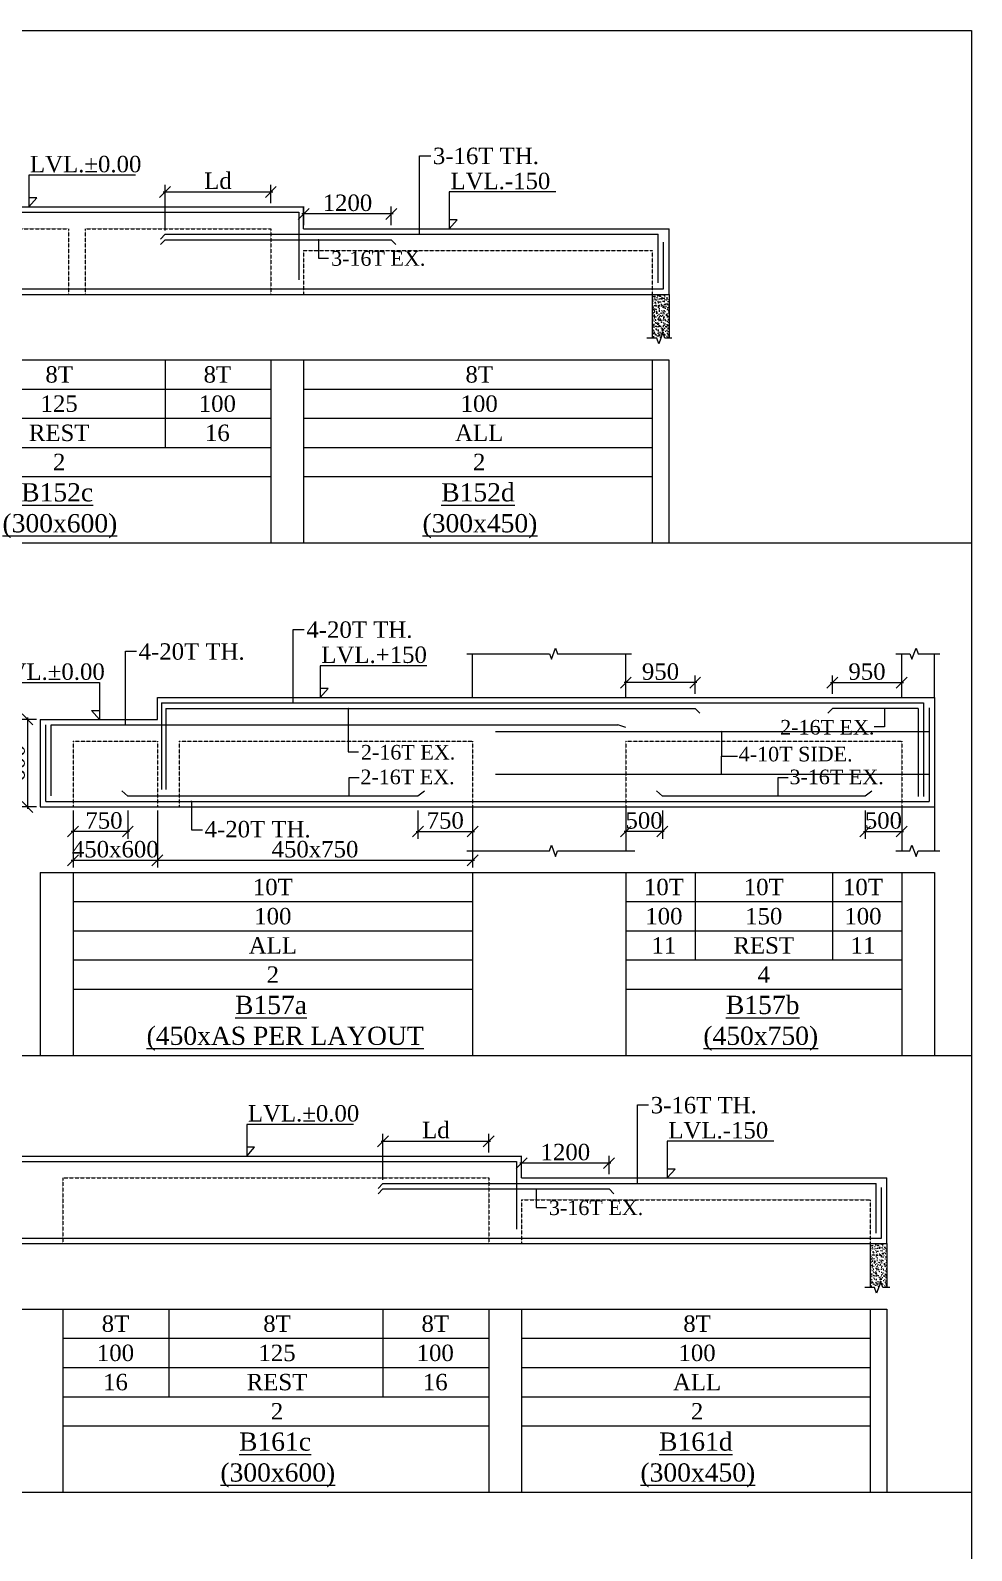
# Model space of a CAD drawing. Header units: millimetres. Extents: x 9781889 to 10654170, y -7832723 to -7608561.
# Drawn here: x 10469256 to 10482154, y -7781048 to -7760218 of the extents above; entities that cross this region are included whole.
import ezdxf
from ezdxf.enums import TextEntityAlignment as Align

# ---------------------------------------------------------------- set-up
doc = ezdxf.new("R2010")
doc.units = ezdxf.units.MM
doc.header["$LTSCALE"] = 10
doc.header["$PDMODE"] = 3
doc.linetypes.add('HIDDEN', pattern=[0.375, 0.25, -0.125])
for name, color, linetype, lineweight in [('LVL', 3, 'Continuous', 0), ('S-CUT OUT LINE', 9, 'Continuous', 0), ('S-DIM L.S.', 7, 'Continuous', 0), ('S-HATCH', 8, 'Continuous', 0), ('S-L.S.SECTION', 5, 'Continuous', 0), ('S-L.S.SLAB LINE', 252, 'HIDDEN', 0), ('S-L.S.STEEL', 1, 'Continuous', 9), ('S-L.S.STEEL 1', 6, 'Continuous', 0), ('S-SECTION MARK', 7, 'Continuous', 0), ('S-SHEET', 251, 'Continuous', 0), ('S-TEXT', 7, 'Continuous', 0), ('S-TEXT L.S. BEAM NO.', 30, 'Continuous', 0), ('S-TEXT. L.S.', 7, 'Continuous', 0)]:
    doc.layers.add(name, color=color, linetype=linetype, lineweight=lineweight)
doc.styles.add('135', font='arial.ttf', dxfattribs={"width": 0.8, "height": 135})
doc.styles.get("Standard").update_dxf_attribs({"font": 'arial.ttf'})
doc.styles.add('TEXT', font='times.ttf')
doc.dimstyles.new('75', dxfattribs={"dimtxt": 135, "dimasz": 90, "dimexe": 0.1, "dimexo": 0.03, "dimgap": 0.09, "dimtad": 1, "dimdec": 0, "dimzin": 0, "dimdsep": 46, "dimtxsty": '135', "dimblk": 'ARCHTICK', "dimcen": 0.09, "dimclrd": 256, "dimclre": 256, "dimclrt": 256, "dimadec": 0, "dimazin": 0, "dimtfac": 1, "dimtdec": 0, "dimtofl": 0, "dimtmove": 1, "dimatfit": 3, "dimldrblk": 'DOTSMALL', "dimfxl": 1, "dimtolj": 1, "dimtzin": 0, "dimlwd": -1, "dimlwe": -1, "dimarcsym": 0})
doc.dimstyles.new('SETU_1', dxfattribs={"dimtxt": 200, "dimasz": 150, "dimexe": 100, "dimexo": 50, "dimgap": 35, "dimtad": 1, "dimdec": 0, "dimzin": 0, "dimdsep": 46, "dimtxsty": 'Standard', "dimblk": 'OBLIQUE', "dimcen": 150, "dimdle": 25, "dimclrd": 256, "dimclre": 7, "dimclrt": 256, "dimadec": 0, "dimazin": 0, "dimtfac": 1, "dimtdec": 0, "dimtofl": 0, "dimtmove": 1, "dimatfit": 3, "dimfxl": 1, "dimtolj": 1, "dimtzin": 0, "dimlwd": -1, "dimlwe": 5, "dimarcsym": 1})

# ---------------------------------------------------------------- blocks, each defined once
blk = doc.blocks.new('_Oblique')
at = {"color": 0, "linetype": 'ByBlock', "lineweight": -2}
blk.add_line((-0.5, -0.5), (0.5, 0.5), dxfattribs=at)
blk = doc.blocks.new('*D936')
at = {"layer": 'Defpoints', "color": 0, "transparency": 16777216}
for p in [(10473001, -7762732), (10473001, -7762936, 0), (10474201, -7762936, 0)]:
    blk.add_point(p, dxfattribs=at)
at = {"layer": 'S-DIM L.S.', "transparency": 16777216}
blk.add_line((10474226, -7762732), (10472976, -7762732), dxfattribs=at)
at = {"layer": 'S-DIM L.S.', "color": 7, "lineweight": 5, "transparency": 16777216}
for p, q in [((10473001, -7762886), (10473001, -7762632)), ((10474201, -7762886), (10474201, -7762632))]:
    blk.add_line(p, q, dxfattribs=at)
at = {"layer": 'S-DIM L.S.', "transparency": 16777216, "xscale": 150, "yscale": 150, "zscale": 150, "rotation": 180}
blk.add_blockref('_Oblique', (10473001, -7762732), dxfattribs=at)
at = {"layer": 'S-DIM L.S.', "transparency": 16777216, "xscale": 150, "yscale": 150, "zscale": 150}
blk.add_blockref('_Oblique', (10474201, -7762732), dxfattribs=at)
at = {"layer": 'S-DIM L.S.', "transparency": 16777216, "insert": (10473601, -7762582), "char_height": 225, "attachment_point": 5, "style": 'TEXT'}
blk.add_mtext('\\A1;1200', dxfattribs=at)
blk = doc.blocks.new('*D937')
at = {"layer": 'Defpoints', "color": 0, "transparency": 16777216}
for p in [(10472551, -7762432), (10472551, -7762636, 0), (10471101, -7763011, 0)]:
    blk.add_point(p, dxfattribs=at)
at = {"layer": 'S-DIM L.S.', "color": 7, "lineweight": 5, "transparency": 16777216}
for p, q in [((10471101, -7762961), (10471101, -7762332)), ((10472551, -7762586), (10472551, -7762332))]:
    blk.add_line(p, q, dxfattribs=at)
at = {"layer": 'S-DIM L.S.', "transparency": 16777216}
blk.add_line((10471076, -7762432), (10472576, -7762432), dxfattribs=at)
at = {"layer": 'S-DIM L.S.', "transparency": 16777216, "xscale": 150, "yscale": 150, "zscale": 150, "rotation": 180}
blk.add_blockref('_Oblique', (10471101, -7762432), dxfattribs=at)
at = {"layer": 'S-DIM L.S.', "transparency": 16777216, "xscale": 150, "yscale": 150, "zscale": 150}
blk.add_blockref('_Oblique', (10472551, -7762432), dxfattribs=at)
at = {"layer": 'S-DIM L.S.', "transparency": 16777216, "insert": (10471826, -7762279), "char_height": 225, "attachment_point": 5, "style": 'TEXT'}
blk.add_mtext('\\A1;Ld', dxfattribs=at)
blk = doc.blocks.new('_ArchTick')
at = {"color": 0, "linetype": 'ByBlock', "const_width": 0.15}
blk.add_lwpolyline([(-0.5, -0.5), (0.5, 0.5)], dxfattribs=at)
blk = doc.blocks.new('*D948')
at = {"layer": 'Defpoints', "color": 0, "transparency": 16777216}
for p in [(10469391, -7769659), (10469216, -7770859), (10469391, -7770859)]:
    blk.add_point(p, dxfattribs=at)
at = {"layer": 'S-DIM L.S.', "color": 7, "lineweight": 5, "transparency": 16777216}
for p, q in [((10469341, -7769659), (10469116, -7769659)), ((10469341, -7770859), (10469116, -7770859))]:
    blk.add_line(p, q, dxfattribs=at)
at = {"layer": 'S-DIM L.S.', "transparency": 16777216}
blk.add_line((10469216, -7769634), (10469216, -7770884), dxfattribs=at)
at = {"layer": 'S-DIM L.S.', "transparency": 16777216, "xscale": 150, "yscale": 150, "zscale": 150}
for p, rotation in [((10469216, -7769659), 90), ((10469216, -7770859), 270)]:
    blk.add_blockref('_Oblique', p, dxfattribs=dict(at, rotation=rotation))
at = {"layer": 'S-DIM L.S.', "transparency": 16777216, "insert": (10469067, -7770259), "char_height": 225, "attachment_point": 5, "rotation": 90, "style": 'TEXT'}
blk.add_mtext('\\A1;600', dxfattribs=at)
blk = doc.blocks.new('*D949')
at = {"layer": 'Defpoints', "color": 0, "transparency": 16777216}
for p in [(10477416, -7769155), (10477416, -7769359, 0), (10478366, -7769359, 0)]:
    blk.add_point(p, dxfattribs=at)
at = {"layer": 'S-DIM L.S.', "color": 7, "lineweight": 5, "transparency": 16777216}
for p, q in [((10477416, -7769309), (10477416, -7769055)), ((10478366, -7769309), (10478366, -7769055))]:
    blk.add_line(p, q, dxfattribs=at)
at = {"layer": 'S-DIM L.S.', "transparency": 16777216}
blk.add_line((10478391, -7769155), (10477391, -7769155), dxfattribs=at)
at = {"layer": 'S-DIM L.S.', "transparency": 16777216, "xscale": 150, "yscale": 150, "zscale": 150, "rotation": 180}
blk.add_blockref('_Oblique', (10477416, -7769155), dxfattribs=at)
at = {"layer": 'S-DIM L.S.', "transparency": 16777216, "xscale": 150, "yscale": 150, "zscale": 150}
blk.add_blockref('_Oblique', (10478366, -7769155), dxfattribs=at)
at = {"layer": 'S-DIM L.S.', "transparency": 16777216, "insert": (10477891, -7769005), "char_height": 225, "attachment_point": 5, "style": 'TEXT'}
blk.add_mtext('\\A1;950', dxfattribs=at)
blk = doc.blocks.new('*D950')
at = {"layer": 'Defpoints', "color": 0, "transparency": 16777216}
for p in [(10480696, -7770859, 0), (10481196, -7770859, 0), (10481196, -7771195)]:
    blk.add_point(p, dxfattribs=at)
at = {"layer": 'S-DIM L.S.', "color": 7, "lineweight": 5, "transparency": 16777216}
for p, q in [((10480696, -7770909), (10480696, -7771295)), ((10481196, -7770909), (10481196, -7771295))]:
    blk.add_line(p, q, dxfattribs=at)
at = {"layer": 'S-DIM L.S.', "transparency": 16777216}
blk.add_line((10480671, -7771195), (10481221, -7771195), dxfattribs=at)
at = {"layer": 'S-DIM L.S.', "transparency": 16777216, "xscale": 150, "yscale": 150, "zscale": 150, "rotation": 180}
blk.add_blockref('_Oblique', (10480696, -7771195), dxfattribs=at)
at = {"layer": 'S-DIM L.S.', "transparency": 16777216, "xscale": 150, "yscale": 150, "zscale": 150}
blk.add_blockref('_Oblique', (10481196, -7771195), dxfattribs=at)
at = {"layer": 'S-DIM L.S.', "transparency": 16777216, "insert": (10480946, -7771045), "char_height": 225, "attachment_point": 5, "style": 'TEXT'}
blk.add_mtext('\\A1;500', dxfattribs=at)
blk = doc.blocks.new('*D951')
at = {"layer": 'Defpoints', "color": 0, "transparency": 16777216}
for p in [(10477416, -7770859, 0), (10477917, -7770859, 0), (10477416, -7771195)]:
    blk.add_point(p, dxfattribs=at)
at = {"layer": 'S-DIM L.S.', "color": 7, "lineweight": 5, "transparency": 16777216}
for p, q in [((10477416, -7770909), (10477416, -7771295)), ((10477917, -7770909), (10477917, -7771295))]:
    blk.add_line(p, q, dxfattribs=at)
at = {"layer": 'S-DIM L.S.', "transparency": 16777216}
blk.add_line((10477942, -7771195), (10477391, -7771195), dxfattribs=at)
at = {"layer": 'S-DIM L.S.', "transparency": 16777216, "xscale": 150, "yscale": 150, "zscale": 150, "rotation": 180}
blk.add_blockref('_Oblique', (10477416, -7771195), dxfattribs=at)
at = {"layer": 'S-DIM L.S.', "transparency": 16777216, "xscale": 150, "yscale": 150, "zscale": 150}
blk.add_blockref('_Oblique', (10477917, -7771195), dxfattribs=at)
at = {"layer": 'S-DIM L.S.', "transparency": 16777216, "insert": (10477666, -7771045), "char_height": 225, "attachment_point": 5, "style": 'TEXT'}
blk.add_mtext('\\A1;500', dxfattribs=at)
blk = doc.blocks.new('*D952')
at = {"layer": 'Defpoints', "color": 0, "transparency": 16777216}
for p in [(10481196, -7769155), (10480246, -7769359, 0), (10481196, -7769359, 0)]:
    blk.add_point(p, dxfattribs=at)
at = {"layer": 'S-DIM L.S.', "color": 7, "lineweight": 5, "transparency": 16777216}
for p, q in [((10480246, -7769309), (10480246, -7769055)), ((10481196, -7769309), (10481196, -7769055))]:
    blk.add_line(p, q, dxfattribs=at)
at = {"layer": 'S-DIM L.S.', "transparency": 16777216}
blk.add_line((10480221, -7769155), (10481221, -7769155), dxfattribs=at)
at = {"layer": 'S-DIM L.S.', "transparency": 16777216, "xscale": 150, "yscale": 150, "zscale": 150, "rotation": 180}
blk.add_blockref('_Oblique', (10480246, -7769155), dxfattribs=at)
at = {"layer": 'S-DIM L.S.', "transparency": 16777216, "xscale": 150, "yscale": 150, "zscale": 150}
blk.add_blockref('_Oblique', (10481196, -7769155), dxfattribs=at)
at = {"layer": 'S-DIM L.S.', "transparency": 16777216, "insert": (10480721, -7769005), "char_height": 225, "attachment_point": 5, "style": 'TEXT'}
blk.add_mtext('\\A1;950', dxfattribs=at)
blk = doc.blocks.new('*D963')
at = {"layer": 'Defpoints', "color": 0, "transparency": 16777216}
for p in [(10475987, -7775739), (10475987, -7775942, 0), (10477187, -7775942, 0)]:
    blk.add_point(p, dxfattribs=at)
at = {"layer": 'S-DIM L.S.', "transparency": 16777216}
blk.add_line((10477212, -7775739), (10475962, -7775739), dxfattribs=at)
at = {"layer": 'S-DIM L.S.', "color": 7, "lineweight": 5, "transparency": 16777216}
for p, q in [((10475987, -7775892), (10475987, -7775639)), ((10477187, -7775892), (10477187, -7775639))]:
    blk.add_line(p, q, dxfattribs=at)
at = {"layer": 'S-DIM L.S.', "transparency": 16777216, "xscale": 150, "yscale": 150, "zscale": 150, "rotation": 180}
blk.add_blockref('_Oblique', (10475987, -7775739), dxfattribs=at)
at = {"layer": 'S-DIM L.S.', "transparency": 16777216, "xscale": 150, "yscale": 150, "zscale": 150}
blk.add_blockref('_Oblique', (10477187, -7775739), dxfattribs=at)
at = {"layer": 'S-DIM L.S.', "transparency": 16777216, "insert": (10476587, -7775589), "char_height": 225, "attachment_point": 5, "style": 'TEXT'}
blk.add_mtext('\\A1;1200', dxfattribs=at)
blk = doc.blocks.new('*D964')
at = {"layer": 'Defpoints', "color": 0, "transparency": 16777216}
for p in [(10475537, -7775439), (10475537, -7775642, 0), (10474087, -7776017, 0)]:
    blk.add_point(p, dxfattribs=at)
at = {"layer": 'S-DIM L.S.', "transparency": 16777216}
blk.add_line((10474062, -7775439), (10475562, -7775439), dxfattribs=at)
at = {"layer": 'S-DIM L.S.', "color": 7, "lineweight": 5, "transparency": 16777216}
for p, q in [((10474087, -7775967), (10474087, -7775339)), ((10475537, -7775592), (10475537, -7775339))]:
    blk.add_line(p, q, dxfattribs=at)
at = {"layer": 'S-DIM L.S.', "transparency": 16777216, "xscale": 150, "yscale": 150, "zscale": 150, "rotation": 180}
blk.add_blockref('_Oblique', (10474087, -7775439), dxfattribs=at)
at = {"layer": 'S-DIM L.S.', "transparency": 16777216, "xscale": 150, "yscale": 150, "zscale": 150}
blk.add_blockref('_Oblique', (10475537, -7775439), dxfattribs=at)
at = {"layer": 'S-DIM L.S.', "transparency": 16777216, "insert": (10474812, -7775286), "char_height": 225, "attachment_point": 5, "style": 'TEXT'}
blk.add_mtext('\\A1;Ld', dxfattribs=at)
blk = doc.blocks.new('*D1214')
at = {"layer": 'Defpoints', "color": 0, "transparency": 16777216}
for p in [(10474566, -7770859, 0), (10475316, -7770859, 0), (10475316, -7771195)]:
    blk.add_point(p, dxfattribs=at)
at = {"layer": 'S-DIM L.S.', "color": 7, "lineweight": 5, "transparency": 16777216}
for p, q in [((10474566, -7770909), (10474566, -7771295)), ((10475316, -7770909), (10475316, -7771295))]:
    blk.add_line(p, q, dxfattribs=at)
at = {"layer": 'S-DIM L.S.', "transparency": 16777216}
blk.add_line((10474541, -7771195), (10475341, -7771195), dxfattribs=at)
at = {"layer": 'S-DIM L.S.', "transparency": 16777216, "xscale": 150, "yscale": 150, "zscale": 150, "rotation": 180}
blk.add_blockref('_Oblique', (10474566, -7771195), dxfattribs=at)
at = {"layer": 'S-DIM L.S.', "transparency": 16777216, "xscale": 150, "yscale": 150, "zscale": 150}
blk.add_blockref('_Oblique', (10475316, -7771195), dxfattribs=at)
at = {"layer": 'S-DIM L.S.', "transparency": 16777216, "insert": (10474941, -7771045), "char_height": 225, "attachment_point": 5, "style": 'TEXT'}
blk.add_mtext('\\A1;750', dxfattribs=at)
blk = doc.blocks.new('*D1215')
at = {"layer": 'Defpoints', "color": 0, "transparency": 16777216}
for p in [(10469841, -7770859, 0), (10470591, -7770859, 0), (10469841, -7771195)]:
    blk.add_point(p, dxfattribs=at)
at = {"layer": 'S-DIM L.S.', "color": 7, "lineweight": 5, "transparency": 16777216}
for p, q in [((10469841, -7770909), (10469841, -7771295)), ((10470591, -7770909), (10470591, -7771295))]:
    blk.add_line(p, q, dxfattribs=at)
at = {"layer": 'S-DIM L.S.', "transparency": 16777216}
blk.add_line((10470616, -7771195), (10469816, -7771195), dxfattribs=at)
at = {"layer": 'S-DIM L.S.', "transparency": 16777216, "xscale": 150, "yscale": 150, "zscale": 150, "rotation": 180}
blk.add_blockref('_Oblique', (10469841, -7771195), dxfattribs=at)
at = {"layer": 'S-DIM L.S.', "transparency": 16777216, "xscale": 150, "yscale": 150, "zscale": 150}
blk.add_blockref('_Oblique', (10470591, -7771195), dxfattribs=at)
at = {"layer": 'S-DIM L.S.', "transparency": 16777216, "insert": (10470264, -7771045), "char_height": 225, "attachment_point": 5, "style": 'TEXT'}
blk.add_mtext('\\A1;750', dxfattribs=at)
blk = doc.blocks.new('*D1811')
at = {"layer": 'Defpoints', "color": 0, "transparency": 16777216}
for p in [(10469841, -7770859, 0), (10470996, -7770859, 0), (10470996, -7771589)]:
    blk.add_point(p, dxfattribs=at)
at = {"layer": 'S-DIM L.S.', "color": 7, "lineweight": 5, "transparency": 16777216}
for p, q in [((10469841, -7770909), (10469841, -7771689)), ((10470996, -7770909), (10470996, -7771689))]:
    blk.add_line(p, q, dxfattribs=at)
at = {"layer": 'S-DIM L.S.', "transparency": 16777216}
blk.add_line((10469816, -7771589), (10471021, -7771589), dxfattribs=at)
at = {"layer": 'S-DIM L.S.', "transparency": 16777216, "xscale": 150, "yscale": 150, "zscale": 150, "rotation": 180}
blk.add_blockref('_Oblique', (10469841, -7771589), dxfattribs=at)
at = {"layer": 'S-DIM L.S.', "transparency": 16777216, "xscale": 150, "yscale": 150, "zscale": 150}
blk.add_blockref('_Oblique', (10470996, -7771589), dxfattribs=at)
at = {"layer": 'S-DIM L.S.', "transparency": 16777216, "insert": (10470419, -7771439), "char_height": 225, "attachment_point": 5, "style": 'TEXT'}
blk.add_mtext('\\A1;450x600', dxfattribs=at)
blk = doc.blocks.new('*D1812')
at = {"layer": 'Defpoints', "color": 0, "transparency": 16777216}
for p in [(10470996, -7770859, 0), (10475316, -7770859, 0), (10475316, -7771589)]:
    blk.add_point(p, dxfattribs=at)
at = {"layer": 'S-DIM L.S.', "color": 7, "lineweight": 5, "transparency": 16777216}
for p, q in [((10470996, -7770909), (10470996, -7771689)), ((10475316, -7770909), (10475316, -7771689))]:
    blk.add_line(p, q, dxfattribs=at)
at = {"layer": 'S-DIM L.S.', "transparency": 16777216}
blk.add_line((10470971, -7771589), (10475341, -7771589), dxfattribs=at)
at = {"layer": 'S-DIM L.S.', "transparency": 16777216, "xscale": 150, "yscale": 150, "zscale": 150, "rotation": 180}
blk.add_blockref('_Oblique', (10470996, -7771589), dxfattribs=at)
at = {"layer": 'S-DIM L.S.', "transparency": 16777216, "xscale": 150, "yscale": 150, "zscale": 150}
blk.add_blockref('_Oblique', (10475316, -7771589), dxfattribs=at)
at = {"layer": 'S-DIM L.S.', "transparency": 16777216, "insert": (10473156, -7771439), "char_height": 225, "attachment_point": 5, "style": 'TEXT'}
blk.add_mtext('\\A1;450x750', dxfattribs=at)

msp = doc.modelspace()

# ---------------------------------------------------------------- hatches: boundary and pattern name
at = {"layer": 'S-HATCH'}
h = msp.add_hatch(dxfattribs=at)
h.set_pattern_fill('AR-CONC', color=256, scale=0.5)
h.set_pattern_definition([(50, (680970.034, -35218.39), (91.0923345, -7.96954277), [9.525, -104.775]), (355, (680970.03, -35218.39), (-17.6217107, 95.5284226), [7.62, -83.8202921]), (100.4514447, (680977.625, -35219.05), (73.47062355, 87.55887596), [8.0950044, -89.0451223]), (46.1842, (680970.03, -35192.99), (135.5395204, -21.021164), [14.2875, -157.1625]), (96.6355576, (680981.33, -35194.74), (118.702067, 123.7130623), [12.1425116, -133.5678041]), (351.1841512, (680970.03, -35192.99), (118.702067, 123.7130623), [11.4299835, -125.729866]), (21, (680982.734, -35199.34), (75.80719563, -51.1325991), [9.525, -104.775]), (326, (680982.73, -35199.34), (30.9010142, 92.09398306), [7.62, -83.82]), (71.451445, (680989.05, -35203.6), (106.70820964, 40.96138444), [8.0950044, -89.0449688]), (37.5, (680970.034, -35218.387), (1.544301625, 42.27751944), [0, -82.804, 0, -85.09, 0, -84.1375]), (7.5, (680970.034, -35218.387), (33.40983126, 50.09028741), [0, -48.514, 0, -80.899, 0, -32.0675]), (327.5, (680941.713, -35218.387), (67.79529758, -2.864372), [0, -31.75, 0, -99.06, 0, -131.445]), (317.5, (680929.013, -35218.387), (74.0645907, 12.71324552), [0, -41.275, 0, -65.786, 0, -93.345])])
h.paths.add_polyline_path([(10477778.7, -7764435.5), (10477894.5, -7764435.5), (10477922.5, -7764358.7), (10477950.4, -7764435.5), (10478008.7, -7764435.5), (10478008.7, -7763835.5), (10477778.7, -7763835.5)])
h = msp.add_hatch(dxfattribs=at)
h.set_pattern_fill('AR-CONC', color=256, scale=0.5)
h.set_pattern_definition([(50, (683956.016, -48225.195), (91.0923345, -7.96954277), [9.525, -104.775]), (355, (683956.02, -48225.195), (-17.6217107, 95.5284226), [7.62, -83.8202921]), (100.4514447, (683963.61, -48225.86), (73.47062355, 87.55887596), [8.0950044, -89.0451223]), (46.1842, (683956.02, -48199.8), (135.5395204, -21.021164), [14.2875, -157.1625]), (96.6355576, (683967.31, -48201.55), (118.702067, 123.7130623), [12.1425116, -133.5678041]), (351.1841512, (683956.02, -48199.8), (118.702067, 123.7130623), [11.4299835, -125.729866]), (21, (683968.716, -48206.145), (75.80719563, -51.1325991), [9.525, -104.775]), (326, (683968.72, -48206.145), (30.9010142, 92.09398306), [7.62, -83.82]), (71.451445, (683975.03, -48210.41), (106.70820964, 40.96138444), [8.0950044, -89.0449688]), (37.5, (683956.016, -48225.195), (1.544301625, 42.27751944), [0, -82.804, 0, -85.09, 0, -84.1375]), (7.5, (683956.016, -48225.195), (33.40983126, 50.09028741), [0, -48.514, 0, -80.899, 0, -32.0675]), (327.5, (683927.695, -48225.195), (67.79529758, -2.864372), [0, -31.75, 0, -99.06, 0, -131.445]), (317.5, (683914.995, -48225.195), (74.0645907, 12.71324552), [0, -41.275, 0, -65.786, 0, -93.345])])
h.paths.add_polyline_path([(10480764.7, -7777442.3), (10480880.5, -7777442.3), (10480908.5, -7777365.5), (10480936.4, -7777442.3), (10480994.7, -7777442.3), (10480994.7, -7776842.3), (10480764.7, -7776842.3)])

# ---------------------------------------------------------------- linework, layer by layer
at = {"layer": 'LVL', "linetype": 'Continuous', "elevation": 0}
for points in [[(10470695.6, -7762200.5), (10469234.4, -7762200.5), (10469234.4, -7762635.5), (10469342.5, -7762513.4), (10469234.4, -7762513.4)], [(10476458.2, -7762432.1), (10474996.9, -7762432.1), (10474996.9, -7762935.5), (10475105.1, -7762813.4), (10474996.9, -7762813.4)], [(10474688, -7768923.7), (10473226.8, -7768923.7), (10473226.8, -7769358.7), (10473335, -7769236.6), (10473226.8, -7769236.6)], [(10468739.5, -7769155.3), (10470200.7, -7769155.3), (10470200.7, -7769658.7), (10470092.5, -7769536.6), (10470200.7, -7769536.6)], [(10473681.6, -7775207.3), (10472220.4, -7775207.3), (10472220.4, -7775642.3), (10472328.5, -7775520.2), (10472220.4, -7775520.2)], [(10479444.1, -7775438.9), (10477982.9, -7775438.9), (10477982.9, -7775942.3), (10478091.1, -7775820.2), (10477982.9, -7775820.2)]]:
    msp.add_lwpolyline(points, dxfattribs=at)
at = {"layer": 'S-CUT OUT LINE', "color": 1, "elevation": 0}
for points in [[(10478048.1, -7764435.5), (10477950.4, -7764435.5), (10477922.5, -7764358.7), (10477866.5, -7764512.4), (10477838.6, -7764435.5), (10477703.7, -7764435.5)], [(10481034.1, -7777442.3), (10480936.4, -7777442.3), (10480908.5, -7777365.5), (10480852.5, -7777519.2), (10480824.5, -7777442.3), (10480689.7, -7777442.3)]]:
    msp.add_lwpolyline(points, dxfattribs=at)
at = {"layer": 'S-CUT OUT LINE', "color": 5, "elevation": 0}
for points in [[(10475238.1, -7768758.7), (10476368.2, -7768758.7), (10476396.2, -7768835.5), (10476452.1, -7768681.8), (10476480.1, -7768758.7), (10477491.4, -7768758.7)], [(10481118.1, -7768758.7), (10481308.9, -7768758.7), (10481336.8, -7768835.5), (10481392.8, -7768681.8), (10481420.8, -7768758.7), (10481721.3, -7768758.7)], [(10475238.1, -7771458.7), (10476368.2, -7771458.7), (10476396.2, -7771381.8), (10476452.1, -7771535.5), (10476480.1, -7771458.7), (10477540.4, -7771458.7)], [(10481118.1, -7771458.7), (10481308.9, -7771458.7), (10481336.8, -7771381.8), (10481392.8, -7771535.5), (10481420.8, -7771458.7), (10481721.3, -7771458.7)]]:
    msp.add_lwpolyline(points, dxfattribs=at)
at = {"layer": 'S-L.S.SECTION'}
for p, q in [((10455395.7, -7762635.5, 0), (10473000.7, -7762635.5, 0)), ((10473000.7, -7762935.5, 0), (10473000.7, -7762635.5, 0)), ((10473000.7, -7762935.5, 0), (10478008.7, -7762935.5, 0)), ((10478008.7, -7763835.5, 0), (10478008.7, -7762935.5, 0)), ((10478008.7, -7763835.5, 0), (10478008.7, -7762935.5, 0)), ((10455395.7, -7763835.5, 0), (10478004.6, -7763835.5, 0)), ((10475316.4, -7769358.7, 0), (10475316.4, -7768758.7, 0)), ((10477416.4, -7769358.7, 0), (10477416.4, -7768758.7, 0)), ((10481196.3, -7769358.7), (10481196.3, -7768758.7)), ((10481646.3, -7769358.7), (10481646.3, -7768758.7)), ((10470996.3, -7769358.7, 0), (10481646.3, -7769358.7, 0)), ((10470996.3, -7769658.7, 0), (10470996.3, -7769358.7, 0)), ((10481646.4, -7769358.7, 0), (10481646.4, -7770858.7, 0)), ((10469391.3, -7769658.7), (10470996.3, -7769658.7, 0)), ((10469391.4, -7769658.7, 0), (10469391.4, -7770858.7, 0)), ((10469391.3, -7770858.7), (10481646.3, -7770858.7, 0)), ((10475316.4, -7770858.7, 0), (10475316.4, -7771458.7, 0)), ((10477416.4, -7770858.7, 0), (10477416.4, -7771458.7, 0)), ((10481196.3, -7770858.7), (10481196.3, -7771458.7)), ((10481646.3, -7770858.7), (10481646.3, -7771458.7)), ((10458381.7, -7775642.3, 0), (10475986.7, -7775642.3, 0)), ((10475986.7, -7775942.3, 0), (10475986.7, -7775642.3, 0)), ((10475986.7, -7775942.3, 0), (10480994.7, -7775942.3, 0)), ((10480994.7, -7776842.3, 0), (10480994.7, -7775942.3, 0)), ((10480994.7, -7776842.3, 0), (10480994.7, -7775942.3, 0)), ((10458381.7, -7776842.3, 0), (10480990.6, -7776842.3, 0))]:
    msp.add_line(p, q, dxfattribs=at)
at = {"layer": 'S-L.S.SECTION', "color": 1}
for p, q in [((10477778.7, -7763835.5, 0), (10477778.7, -7764435.5, 0)), ((10478008.7, -7763835.5, 0), (10478008.7, -7764435.5, 0)), ((10480764.7, -7776842.3, 0), (10480764.7, -7777442.3, 0)), ((10480994.7, -7776842.3, 0), (10480994.7, -7777442.3, 0))]:
    msp.add_line(p, q, dxfattribs=at)
at = {"layer": 'S-L.S.SLAB LINE', "ltscale": 0.3}
for p, q in [((10466715.7, -7762935.5, 0), (10469776.7, -7762935.5, 0)), ((10469776.7, -7762935.5, 0), (10469776.7, -7763835.5, 0)), ((10470006.7, -7762935.5, 0), (10472550.7, -7762935.5, 0)), ((10470006.7, -7762935.5, 0), (10470006.7, -7763835.5, 0)), ((10472550.7, -7762935.5, 0), (10472550.7, -7763835.5, 0)), ((10473000.7, -7763235.5, 0), (10477778.7, -7763235.5, 0)), ((10473000.7, -7763235.5, 0), (10473000.7, -7763835.5, 0)), ((10477778.7, -7763235.5, 0), (10477778.7, -7763835.5, 0)), ((10477778.7, -7763235.5, 0), (10477778.7, -7763835.5, 0)), ((10477778.7, -7763235.5, 0), (10477778.7, -7763835.5, 0)), ((10469391.3, -7769958.7, 0), (10469391.4, -7769958.7, 0)), ((10469841.3, -7769958.7, 0), (10470996.3, -7769958.7, 0)), ((10469841.3, -7769958.7, 0), (10469841.3, -7770858.7, 0)), ((10470996.3, -7769958.7, 0), (10470996.3, -7770858.7, 0)), ((10471296.3, -7769958.7, 0), (10475316.3, -7769958.7)), ((10471296.3, -7769958.7, 0), (10471296.3, -7770858.7, 0)), ((10475316.3, -7769958.7), (10475316.3, -7770858.7)), ((10477416.3, -7769958.7, 0), (10481196.3, -7769958.7, 0)), ((10477416.4, -7769958.7, 0), (10477416.4, -7770858.7, 0)), ((10481196.3, -7769958.7), (10481196.3, -7770858.7)), ((10469701.7, -7775942.3, 0), (10475536.7, -7775942.3, 0)), ((10469701.7, -7775942.3, 0), (10469701.7, -7776842.3, 0)), ((10475536.7, -7775942.3, 0), (10475536.7, -7776842.3, 0)), ((10475986.7, -7776242.3, 0), (10480764.7, -7776242.3, 0)), ((10475986.7, -7776242.3, 0), (10475986.7, -7776842.3, 0)), ((10480764.7, -7776242.3, 0), (10480764.7, -7776842.3, 0)), ((10480764.7, -7776242.3, 0), (10480764.7, -7776842.3, 0)), ((10480764.7, -7776242.3, 0), (10480764.7, -7776842.3, 0))]:
    msp.add_line(p, q, dxfattribs=at)
at = {"layer": 'S-L.S.STEEL'}
for p, q in [((10471100.7, -7763010.5, 0), (10471037.5, -7763077.4, 0)), ((10471100.7, -7763010.5, 0), (10477858.7, -7763010.5, 0)), ((10477858.7, -7763676.7, 0), (10477858.7, -7763010.5, 0)), ((10471100.7, -7763085.5, 0), (10471037.5, -7763152.4, 0)), ((10477933.7, -7763760.5, 0), (10477933.7, -7763120.7, 0)), ((10455470.7, -7763760.5, 0), (10477933.7, -7763760.5, 0)), ((10471050.3, -7769433.7, 0), (10481496.4, -7769433.7, 0)), ((10471050.3, -7769433.7, 0), (10471050.3, -7770618.8, 0)), ((10481496.4, -7769433.7, 0), (10481496.4, -7770717.2, 0)), ((10481571.4, -7769498.6, 0), (10481571.4, -7770783.7, 0)), ((10471111.3, -7769508.7, 0), (10478366.4, -7769508.7, 0)), ((10471111.3, -7769508.7, 0), (10471111.3, -7770618.8, 0)), ((10478366.4, -7769508.7, 0), (10478429.6, -7769575.5, 0)), ((10480246.3, -7769508.7, 0), (10480183.1, -7769575.5, 0)), ((10481421.4, -7769508.7, 0), (10480246.3, -7769508.7, 0)), ((10481421.4, -7769508.7, 0), (10481421.4, -7770717.2, 0)), ((10469466.3, -7770783.7, 0), (10469466.3, -7769733.7, 0)), ((10469541.3, -7769733.7, 0), (10477308.5, -7769733.7, 0)), ((10469541.3, -7770704, 0), (10469541.3, -7769733.7, 0)), ((10477415, -7769767.8), (10477308.5, -7769733.7, 0)), ((10469466.3, -7770783.7, 0), (10481571.4, -7770783.7, 0)), ((10474086.7, -7776017.3, 0), (10474023.5, -7776084.2, 0)), ((10474086.7, -7776092.3, 0), (10474023.5, -7776159.2, 0)), ((10474086.7, -7776017.3, 0), (10480844.7, -7776017.3, 0)), ((10480844.7, -7776698.9, 0), (10480844.7, -7776017.3, 0)), ((10480919.7, -7776767.3, 0), (10480919.7, -7776072.1, 0)), ((10458456.7, -7776767.3, 0), (10480919.7, -7776767.3, 0))]:
    msp.add_line(p, q, dxfattribs=at)
at = {"layer": 'S-L.S.STEEL', "elevation": 0}
for points in [[(10474655.8, -7770640.5), (10474566.3, -7770708.7), (10470591.5, -7770708.7), (10470509.5, -7770638)], [(10480785.7, -7770640.5), (10480696.2, -7770708.7), (10477916.5, -7770708.7), (10477834.5, -7770638)]]:
    msp.add_lwpolyline(points, dxfattribs=at)
at = {"layer": 'S-L.S.STEEL'}
for points in [[(10455545.7, -7762710.5, 0), (10472933.5, -7762710.5, 0), (10472933.5, -7763637.7, 0)], [(10471100.7, -7763085.5, 0), (10474200.7, -7763085.5, 0), (10474263.9, -7763152.4, 0)], [(10458531.7, -7775717.3, 0), (10475919.5, -7775717.3, 0), (10475919.5, -7776644.5, 0)], [(10474086.7, -7776092.3, 0), (10477186.7, -7776092.3, 0), (10477249.9, -7776159.2, 0)]]:
    msp.add_polyline3d(points, dxfattribs=at)
at = {"layer": 'S-L.S.STEEL 1'}
for p, q in [((10475628.8, -7769824.3, 0), (10481571.4, -7769824.3, 0)), ((10475628.8, -7770408.7, 0), (10481571.4, -7770408.7, 0))]:
    msp.add_line(p, q, dxfattribs=at)
at = {"layer": 'S-SHEET'}
for p, q in [((10455395.7, -7764732, 0), (10478004.6, -7764732, 0)), ((10471100.7, -7764732, 0), (10471100.7, -7765932, 0)), ((10472550.7, -7764732, 0), (10472550.7, -7767241.3, 0)), ((10473000.7, -7764732, 0), (10473000.7, -7767241.3, 0)), ((10477778.7, -7764732, 0), (10477778.7, -7767241.3, 0)), ((10478004.6, -7764732, 0), (10478004.6, -7767241.3, 0)), ((10466715.7, -7765132, 0), (10472550.7, -7765132, 0)), ((10473000.7, -7765132, 0), (10477778.7, -7765132, 0)), ((10466715.7, -7765532, 0), (10472550.7, -7765532, 0)), ((10473000.7, -7765532, 0), (10477778.7, -7765532, 0)), ((10466715.7, -7765932, 0), (10472550.7, -7765932, 0)), ((10473000.7, -7765932, 0), (10477778.7, -7765932, 0)), ((10466715.7, -7766332, 0), (10472550.7, -7766332, 0)), ((10473000.7, -7766332, 0), (10477778.7, -7766332, 0)), ((10430820.3, -7767241.3), (10482154.4, -7767241.3)), ((10455395.7, -7767241.3, 0), (10478004.6, -7767241.3, 0)), ((10469391.3, -7771755.2, 0), (10481646.3, -7771755.2, 0)), ((10469391.3, -7771755.2), (10469391.3, -7774264.5)), ((10469841.3, -7771755.2), (10469841.3, -7774264.5)), ((10475316.3, -7771755.2), (10475316.3, -7774264.5)), ((10477416.3, -7771755.2), (10477416.3, -7774264.5)), ((10478366.3, -7771755.2), (10478366.3, -7772955.2)), ((10480246.3, -7771755.2), (10480246.3, -7772955.2)), ((10481196.3, -7771755.2), (10481196.3, -7774264.5)), ((10481646.3, -7771755.2), (10481646.3, -7774264.5)), ((10469841.3, -7772155.2, 0), (10475316.3, -7772155.2, 0)), ((10477416.3, -7772155.2, 0), (10481196.3, -7772155.2, 0)), ((10469841.3, -7772555.2, 0), (10475316.3, -7772555.2, 0)), ((10477416.3, -7772555.2, 0), (10481196.3, -7772555.2, 0)), ((10469841.3, -7772955.2, 0), (10475316.3, -7772955.2, 0)), ((10477416.3, -7772955.2, 0), (10481196.3, -7772955.2, 0)), ((10469841.3, -7773355.2, 0), (10475316.3, -7773355.2, 0)), ((10477416.3, -7773355.2, 0), (10481196.3, -7773355.2, 0)), ((10430820.3, -7774264.5), (10482154.4, -7774264.5)), ((10469391.3, -7774264.5, 0), (10481646.3, -7774264.5, 0)), ((10458381.7, -7777738.8, 0), (10480990.6, -7777738.8, 0)), ((10469701.7, -7777738.8, 0), (10469701.7, -7780248.1, 0)), ((10471151.7, -7777738.8, 0), (10471151.7, -7778938.8, 0)), ((10474086.7, -7777738.8, 0), (10474086.7, -7778938.8, 0)), ((10475536.7, -7777738.8, 0), (10475536.7, -7780248.1, 0)), ((10475986.7, -7777738.8, 0), (10475986.7, -7780248.1, 0)), ((10480764.7, -7777738.8, 0), (10480764.7, -7780248.1, 0)), ((10480990.6, -7777738.8, 0), (10480990.6, -7780248.1, 0)), ((10469701.7, -7778138.8, 0), (10475536.7, -7778138.8, 0)), ((10475986.7, -7778138.8, 0), (10480764.7, -7778138.8, 0)), ((10469701.7, -7778538.8, 0), (10475536.7, -7778538.8, 0)), ((10475986.7, -7778538.8, 0), (10480764.7, -7778538.8, 0)), ((10469701.7, -7778938.8, 0), (10475536.7, -7778938.8, 0)), ((10475986.7, -7778938.8, 0), (10480764.7, -7778938.8, 0)), ((10469701.7, -7779338.8, 0), (10475536.7, -7779338.8, 0)), ((10475986.7, -7779338.8, 0), (10480764.7, -7779338.8, 0)), ((10430820.3, -7780248.1), (10482154.4, -7780248.1)), ((10458381.7, -7780248.1, 0), (10480990.6, -7780248.1, 0))]:
    msp.add_line(p, q, dxfattribs=at)
msp.add_lwpolyline([(10430820.3, -7760218.1), (10482154.4, -7760218.1), (10482154.4, -7801877.7), (10430820.3, -7801877.7)], close=True, dxfattribs=at)

# ---------------------------------------------------------------- texts
at = {"layer": 'LVL', "style": 'TEXT'}
for s, p in [('LVL.%%P0.00', (10469250.1, -7762162.1, 0)), ('LVL.-150', (10475012.7, -7762393.7, 0)), ('LVL.+150', (10473242.6, -7768885.2, 0)), ('LVL.%%P0.00', (10468748.7, -7769116.8, 0)), ('LVL.%%P0.00', (10472236.1, -7775168.9, 0)), ('LVL.-150', (10477998.7, -7775400.5, 0))]:
    msp.add_text(s, height=225, dxfattribs=at).set_placement(p)
at = {"layer": 'S-L.S.STEEL 1', "style": 'TEXT'}
msp.add_text('4-10T SIDE.', height=200, dxfattribs=at).set_placement((10478963.1, -7770234.1, 0))
at = {"layer": 'S-TEXT', "linetype": 'ByBlock', "style": 'TEXT'}
for s, p in [('8T', (10469649.8, -7764932, 0)), ('8T', (10471817.9, -7764932, 0)), ('8T', (10475406.3, -7764932, 0)), ('125', (10469649.8, -7765332, 0)), ('100', (10471817.9, -7765332, 0)), ('100', (10475406.3, -7765332, 0)), ('REST', (10469649.8, -7765732, 0)), ('16', (10471817.9, -7765732, 0)), ('ALL', (10475406.3, -7765732, 0)), ('2', (10469649.8, -7766132, 0)), ('2', (10475406.3, -7766132, 0)), ('10T', (10472578.4, -7771955.2, 0)), ('10T', (10477937.5, -7771955.2, 0)), ('10T', (10479305.9, -7771955.2, 0)), ('10T', (10480665.4, -7771955.2, 0)), ('100', (10472578.4, -7772355.2, 0)), ('100', (10477937.5, -7772355.2, 0)), ('150', (10479305.9, -7772355.2, 0)), ('100', (10480665.4, -7772355.2, 0)), ('ALL', (10472578.4, -7772755.2, 0)), ('11', (10477937.5, -7772755.2, 0)), ('REST', (10479305.9, -7772755.2, 0)), ('11', (10480665.4, -7772755.2, 0)), ('2', (10472578.4, -7773155.2, 0)), ('4', (10479305.9, -7773155.2, 0)), ('8T', (10470421.9, -7777938.8, 0)), ('8T', (10472635.7, -7777938.8, 0)), ('8T', (10474803.9, -7777938.8, 0)), ('8T', (10478392.2, -7777938.8, 0)), ('100', (10470421.9, -7778338.8, 0)), ('125', (10472635.7, -7778338.8, 0)), ('100', (10474803.9, -7778338.8, 0)), ('100', (10478392.2, -7778338.8, 0)), ('16', (10470421.9, -7778738.8, 0)), ('REST', (10472635.7, -7778738.8, 0)), ('16', (10474803.9, -7778738.8, 0)), ('ALL', (10478392.2, -7778738.8, 0)), ('2', (10472635.7, -7779138.8, 0)), ('2', (10478392.2, -7779138.8, 0))]:
    msp.add_text(s, height=225, dxfattribs=at).set_placement(p, align=Align.MIDDLE_CENTER)
at = {"layer": 'S-TEXT L.S. BEAM NO.', "linetype": 'ByBlock', "style": 'TEXT'}
for s, p in [('%%UB152c', (10469129.6, -7766672.7, 0)), ('%%U(300x600)', (10468873.5, -7767095.7, 0)), ('%%UB161c', (10472115.6, -7779679.5, 0)), ('%%U(300x600)', (10471859.5, -7780102.5, 0))]:
    msp.add_text(s, height=250, dxfattribs=at).set_placement(p)
at = {"layer": 'S-TEXT L.S. BEAM NO.', "color": 35, "linetype": 'ByBlock', "style": 'TEXT'}
for s, p in [('%%UB152d', (10474886.1, -7766672.7, 0)), ('%%U(300x450)', (10474630, -7767095.7, 0)), ('%%UB161d', (10477872.1, -7779679.5, 0)), ('%%U(300x450)', (10477616, -7780102.5, 0))]:
    msp.add_text(s, height=250, dxfattribs=at).set_placement(p)
at = {"layer": 'S-TEXT L.S. BEAM NO.', "color": 140, "linetype": 'ByBlock', "style": 'TEXT'}
for s, p in [('%%UB157a', (10472060.6, -7773695.9, 0)), ('%%U(450xAS PER LAYOUT', (10470848.5, -7774118.8, 0))]:
    msp.add_text(s, height=250, dxfattribs=at).set_placement(p)
at = {"layer": 'S-TEXT L.S. BEAM NO.', "color": 230, "linetype": 'ByBlock', "style": 'TEXT'}
for s, p in [('%%UB157b', (10478788.1, -7773695.9, 0)), ('%%U(450x750)', (10478478.1, -7774118.8, 0))]:
    msp.add_text(s, height=250, dxfattribs=at).set_placement(p)
at = {"layer": 'S-TEXT. L.S.', "style": 'TEXT'}
for s, height, p in [('3-16T TH.', 225, (10474771.4, -7762049.7, 0)), ('3-16T EX.', 200, (10473376.6, -7763443.1, 0)), ('4-20T TH.', 225, (10473038.3, -7768541, 0)), ('4-20T TH.', 225, (10470738.9, -7768841, 0)), ('2-16T EX.', 200, (10479530.9, -7769866.2, 0)), ('2-16T EX.', 200, (10473785.8, -7770208.7, 0)), ('2-16T EX.', 200, (10473778.1, -7770546.7, 0)), ('3-16T EX.', 200, (10479658.1, -7770546.7, 0)), ('4-20T TH.', 225, (10471643.2, -7771275.4, 0)), ('3-16T TH.', 225, (10477757.3, -7775056.5, 0)), ('3-16T EX.', 200, (10476362.5, -7776449.9, 0))]:
    msp.add_text(s, height=height, dxfattribs=at).set_placement(p)

# ---------------------------------------------------------------- dimensions: what is measured, and where the dimension line sits
at = {"layer": 'S-DIM L.S.'}
for base, p1, p2, picture, middle in [((10472550.7, -7762431.7, 0), (10471100.7, -7763010.5, 0), (10472550.7, -7762635.5, 0), '*D937', (10471825.7, -7762279.1, 0)), ((10475536.7, -7775438.5, 0), (10474086.7, -7776017.3, 0), (10475536.7, -7775642.3, 0), '*D964', (10474811.7, -7775285.9, 0))]:
    dim = msp.add_linear_dim(base=base, p1=p1, p2=p2, angle=180, text='Ld', dimstyle='SETU_1', override={"dimtxt": 225, "dimtxsty": 'TEXT'}, dxfattribs=at)
    dim.commit()
    dim.dimension.update_dxf_attribs({"geometry": picture, "text_midpoint": middle})
for base, p1, p2, picture, middle in [((10473000.7, -7762731.7, 0), (10474200.7, -7762935.5, 0), (10473000.7, -7762935.5, 0), '*D936', (10473600.7, -7762582.3, 0)), ((10477416.4, -7769154.9, 0), (10478366.4, -7769358.7, 0), (10477416.4, -7769358.7, 0), '*D949', (10477891.4, -7769005.1, 0)), ((10475986.7, -7775738.5, 0), (10477186.7, -7775942.3, 0), (10475986.7, -7775942.3, 0), '*D963', (10476586.7, -7775589.1, 0))]:
    dim = msp.add_linear_dim(base=base, p1=p1, p2=p2, dimstyle='SETU_1', override={"dimtxt": 225, "dimtxsty": 'TEXT'}, dxfattribs=at)
    dim.commit()
    dim.dimension.update_dxf_attribs({"geometry": picture, "text_midpoint": middle})
dim = msp.add_linear_dim(base=(10481196.3, -7769154.9, 0), p1=(10480246.3, -7769358.7, 0), p2=(10481196.3, -7769358.7, 0), angle=180, dimstyle='SETU_1', override={"dimtxt": 225, "dimtxsty": 'TEXT'}, dxfattribs=at)
dim.commit()
dim.dimension.update_dxf_attribs({"geometry": '*D952', "text_midpoint": (10480721.3, -7769005.1, 0)})
at = {"layer": 'S-DIM L.S.', "color": 7}
dim = msp.add_linear_dim(base=(10469216.2, -7770858.7, 0), p1=(10469391.3, -7769658.7, 0), p2=(10469391.3, -7770858.7, 0), angle=90, dimstyle='SETU_1', override={"dimtxt": 225, "dimlfac": 0.5, "dimtxsty": 'TEXT'}, dxfattribs=at)
dim.commit()
dim.dimension.update_dxf_attribs({"geometry": '*D948', "text_midpoint": (10469066.7, -7770258.7, 0)})
at = {"layer": 'S-DIM L.S.'}
for base, p1, p2, picture, middle in [((10469841.3, -7771194.8, 0), (10470591.5, -7770858.7, 0), (10469841.3, -7770858.7, 0), '*D1215', (10470263.6, -7771194.8, 0)), ((10477416.4, -7771194.8, 0), (10477916.5, -7770858.7, 0), (10477416.4, -7770858.7, 0), '*D951', (10477666.5, -7771194.8, 0))]:
    dim = msp.add_linear_dim(base=base, p1=p1, p2=p2, dimstyle='SETU_1', override={"dimtxt": 225, "dimtxsty": 'TEXT'}, dxfattribs=at)
    dim.commit()
    dim.dimension.update_dxf_attribs({"geometry": picture, "text_midpoint": middle, "dimtype": 160})
dim = msp.add_linear_dim(base=(10470996.3, -7771588.6), p1=(10469841.3, -7770858.7, 0), p2=(10470996.3, -7770858.7, 0), text='450x600', dimstyle='SETU_1', override={"dimtxt": 225, "dimtxsty": 'TEXT'}, dxfattribs=at)
dim.commit()
dim.dimension.update_dxf_attribs({"geometry": '*D1811', "text_midpoint": (10470418.8, -7771588.6), "dimtype": 160})
dim = msp.add_linear_dim(base=(10475316.4, -7771588.6), p1=(10470996.3, -7770858.7, 0), p2=(10475316.4, -7770858.7, 0), text='450x750', dimstyle='SETU_1', override={"dimtxt": 225, "dimtxsty": 'TEXT'}, dxfattribs=at)
dim.commit()
dim.dimension.update_dxf_attribs({"geometry": '*D1812', "text_midpoint": (10473156.4, -7771438.8)})
for base, p1, p2, picture, middle in [((10475316.4, -7771194.8, 0), (10474566.3, -7770858.7, 0), (10475316.4, -7770858.7, 0), '*D1214', (10474941.3, -7771194.8, 0)), ((10481196.3, -7771194.8, 0), (10480696.2, -7770858.7, 0), (10481196.3, -7770858.7), '*D950', (10480946.3, -7771194.8, 0))]:
    dim = msp.add_linear_dim(base=base, p1=p1, p2=p2, angle=180, dimstyle='SETU_1', override={"dimtxt": 225, "dimtxsty": 'TEXT'}, dxfattribs=at)
    dim.commit()
    dim.dimension.update_dxf_attribs({"geometry": picture, "text_midpoint": middle, "dimtype": 160})

# ---------------------------------------------------------------- leaders
at = {"layer": 'S-L.S.STEEL 1'}
for points in [[(10478726.7, -7769824.3, 0), (10478726.7, -7770161.3, 0), (10478946, -7770161.3, 0)], [(10478726.7, -7770408.7, 0), (10478726.7, -7770161.3, 0), (10478946, -7770161.3, 0)]]:
    msp.add_leader(points, dimstyle='75', override={"dimasz": 75, "dimclrd": 6}, dxfattribs=at)
at = {"layer": 'S-SECTION MARK'}
for points in [[(10474589.7, -7763010.5, 0), (10474589.7, -7761934.6, 0), (10474742.3, -7761934.6, 0)], [(10473202.5, -7763085.5, 0), (10473202.5, -7763337.9, 0), (10473341.9, -7763337.9, 0)], [(10472856.7, -7769433.7, 0), (10472856.7, -7768425.8, 0), (10473009.2, -7768425.8, 0)], [(10470557.3, -7769733.7, 0), (10470557.3, -7768725.8, 0), (10470709.8, -7768725.8, 0)], [(10473611.8, -7769508.7, 0), (10473611.8, -7770103.5, 0), (10473751.1, -7770103.5, 0)], [(10480959, -7769508.7, 0), (10480959, -7769761, 0), (10480819.6, -7769761, 0)], [(10473624.2, -7770708.7, 0), (10473624.2, -7770456.4, 0), (10473759.6, -7770456.4, 0)], [(10479504.2, -7770708.7, 0), (10479504.2, -7770456.4, 0), (10479639.6, -7770456.4, 0)], [(10471461.6, -7770779.8, 0), (10471461.6, -7771170.6, 0), (10471614.1, -7771170.6, 0)], [(10477575.7, -7776017.3, 0), (10477575.7, -7774941.4, 0), (10477728.2, -7774941.4, 0)], [(10476188.5, -7776092.3, 0), (10476188.5, -7776344.7, 0), (10476327.9, -7776344.7, 0)]]:
    msp.add_leader(points, dimstyle='75', override={"dimasz": 75}, dxfattribs=at)

doc.saveas('drawing.dxf')
